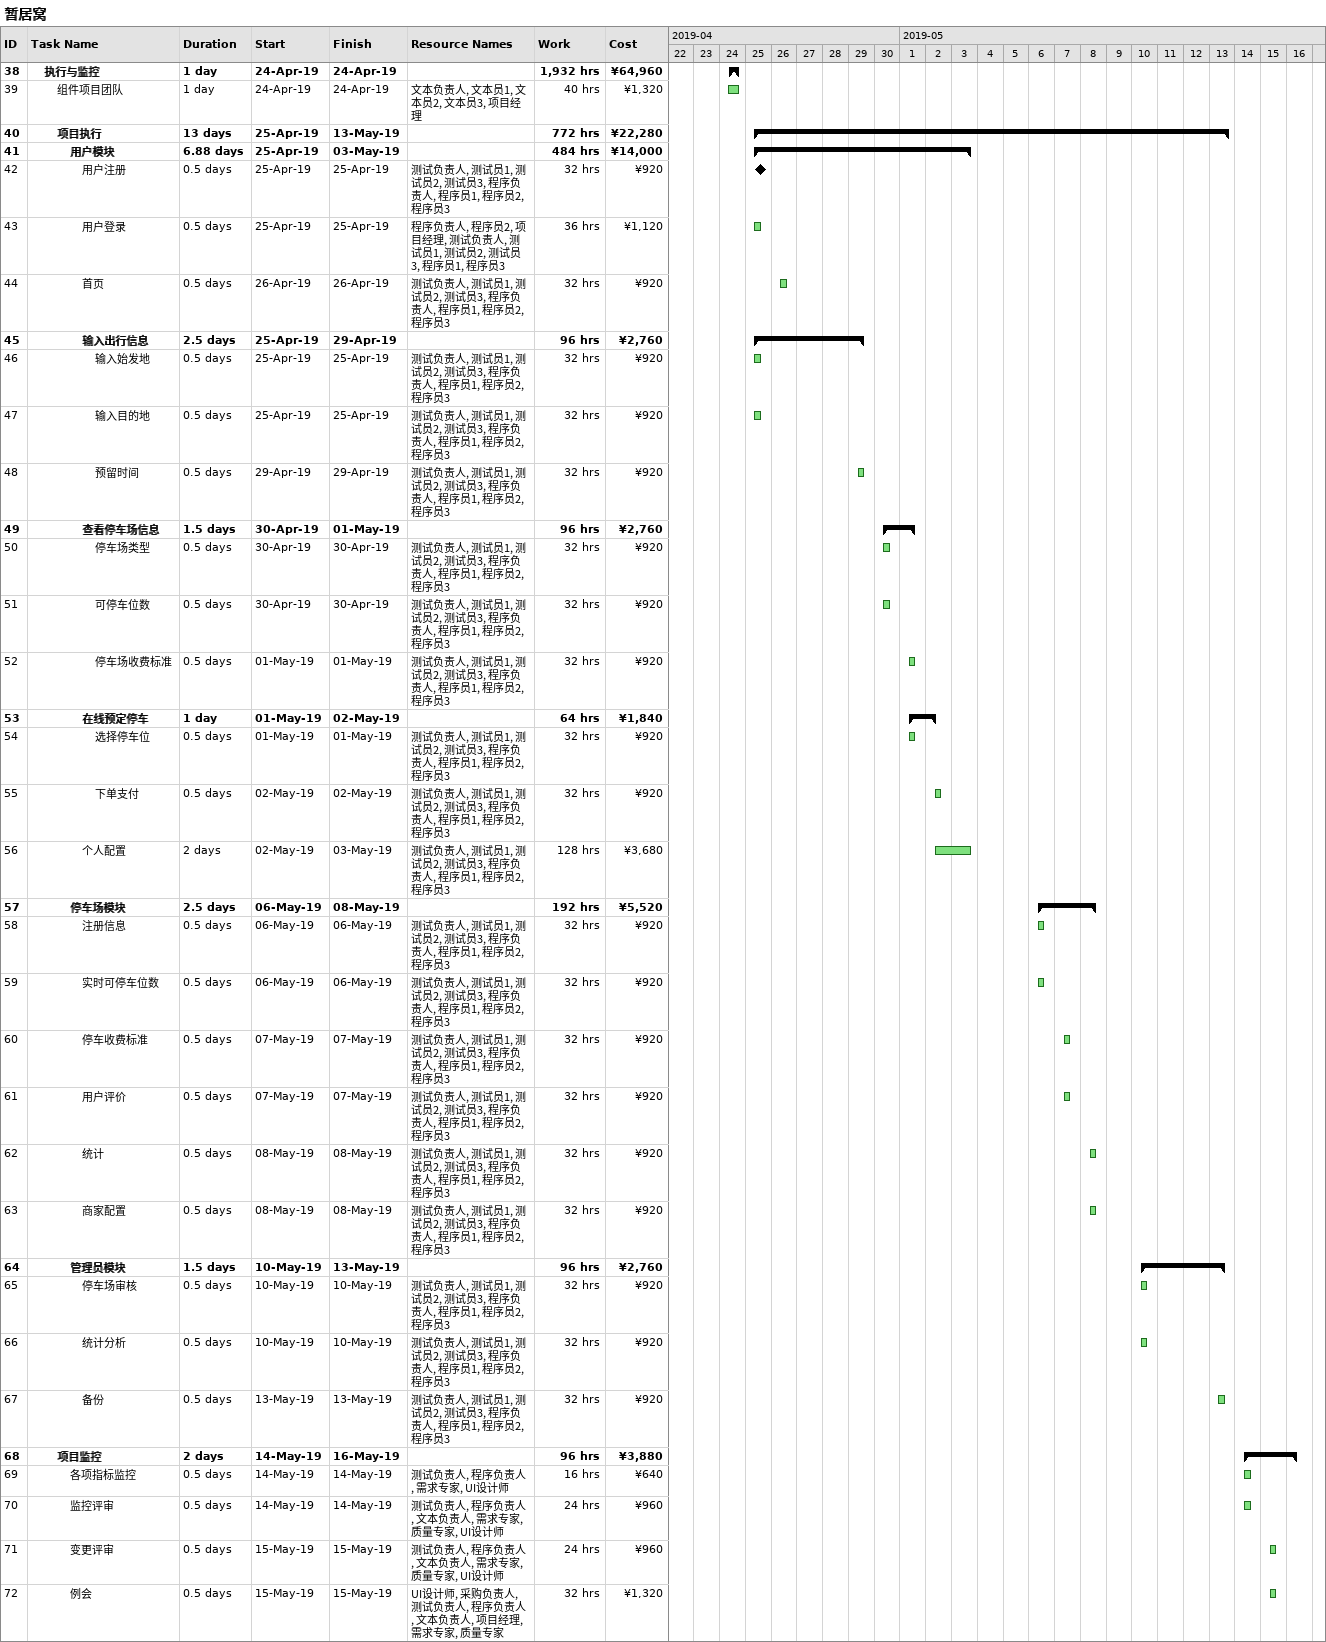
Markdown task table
暂居窝

| ID | Level | Task | Duration | Start | Finish | Resources | Work (h) | Cost (¥) |
|---|---|---|---|---|---|---|---|---|
| 38 | 2 | **执行与监控** | 1d | 2019-04-24 | 2019-04-24 |  | 1932 | 64960 |
| 39 | 3 | 组件项目团队 | 1d | 2019-04-24 | 2019-04-24 | 文本负责人, 文本员1, 文本员2, 文本员3, 项目经理 | 40 | 1320 |
| 40 | 3 | **项目执行** | 13d | 2019-04-25 | 2019-05-13 |  | 772 | 22280 |
| 41 | 4 | **用户模块** | 6.88d | 2019-04-25 | 2019-05-03 |  | 484 | 14000 |
| 42 | 5 | 用户注册 | 0.5d | 2019-04-25 | 2019-04-25 | 测试负责人, 测试员1, 测试员2, 测试员3, 程序负责人, 程序员1, 程序员2, 程序员3 | 32 | 920 |
| 43 | 5 | 用户登录 | 0.5d | 2019-04-25 | 2019-04-25 | 程序负责人, 程序员2, 项目经理, 测试负责人, 测试员1, 测试员2, 测试员3, 程序员1, 程序员3 | 36 | 1120 |
| 44 | 5 | 首页 | 0.5d | 2019-04-26 | 2019-04-26 | 测试负责人, 测试员1, 测试员2, 测试员3, 程序负责人, 程序员1, 程序员2, 程序员3 | 32 | 920 |
| 45 | 5 | **输入出行信息** | 2.5d | 2019-04-25 | 2019-04-29 |  | 96 | 2760 |
| 46 | 6 | 输入始发地 | 0.5d | 2019-04-25 | 2019-04-25 | 测试负责人, 测试员1, 测试员2, 测试员3, 程序负责人, 程序员1, 程序员2, 程序员3 | 32 | 920 |
| 47 | 6 | 输入目的地 | 0.5d | 2019-04-25 | 2019-04-25 | 测试负责人, 测试员1, 测试员2, 测试员3, 程序负责人, 程序员1, 程序员2, 程序员3 | 32 | 920 |
| 48 | 6 | 预留时间 | 0.5d | 2019-04-29 | 2019-04-29 | 测试负责人, 测试员1, 测试员2, 测试员3, 程序负责人, 程序员1, 程序员2, 程序员3 | 32 | 920 |
| 49 | 5 | **查看停车场信息** | 1.5d | 2019-04-30 | 2019-05-01 |  | 96 | 2760 |
| 50 | 6 | 停车场类型 | 0.5d | 2019-04-30 | 2019-04-30 | 测试负责人, 测试员1, 测试员2, 测试员3, 程序负责人, 程序员1, 程序员2, 程序员3 | 32 | 920 |
| 51 | 6 | 可停车位数 | 0.5d | 2019-04-30 | 2019-04-30 | 测试负责人, 测试员1, 测试员2, 测试员3, 程序负责人, 程序员1, 程序员2, 程序员3 | 32 | 920 |
| 52 | 6 | 停车场收费标准 | 0.5d | 2019-05-01 | 2019-05-01 | 测试负责人, 测试员1, 测试员2, 测试员3, 程序负责人, 程序员1, 程序员2, 程序员3 | 32 | 920 |
| 53 | 5 | **在线预定停车** | 1d | 2019-05-01 | 2019-05-02 |  | 64 | 1840 |
| 54 | 6 | 选择停车位 | 0.5d | 2019-05-01 | 2019-05-01 | 测试负责人, 测试员1, 测试员2, 测试员3, 程序负责人, 程序员1, 程序员2, 程序员3 | 32 | 920 |
| 55 | 6 | 下单支付 | 0.5d | 2019-05-02 | 2019-05-02 | 测试负责人, 测试员1, 测试员2, 测试员3, 程序负责人, 程序员1, 程序员2, 程序员3 | 32 | 920 |
| 56 | 5 | 个人配置 | 2d | 2019-05-02 | 2019-05-03 | 测试负责人, 测试员1, 测试员2, 测试员3, 程序负责人, 程序员1, 程序员2, 程序员3 | 128 | 3680 |
| 57 | 4 | **停车场模块** | 2.5d | 2019-05-06 | 2019-05-08 |  | 192 | 5520 |
| 58 | 5 | 注册信息 | 0.5d | 2019-05-06 | 2019-05-06 | 测试负责人, 测试员1, 测试员2, 测试员3, 程序负责人, 程序员1, 程序员2, 程序员3 | 32 | 920 |
| 59 | 5 | 实时可停车位数 | 0.5d | 2019-05-06 | 2019-05-06 | 测试负责人, 测试员1, 测试员2, 测试员3, 程序负责人, 程序员1, 程序员2, 程序员3 | 32 | 920 |
| 60 | 5 | 停车收费标准 | 0.5d | 2019-05-07 | 2019-05-07 | 测试负责人, 测试员1, 测试员2, 测试员3, 程序负责人, 程序员1, 程序员2, 程序员3 | 32 | 920 |
| 61 | 5 | 用户评价 | 0.5d | 2019-05-07 | 2019-05-07 | 测试负责人, 测试员1, 测试员2, 测试员3, 程序负责人, 程序员1, 程序员2, 程序员3 | 32 | 920 |
| 62 | 5 | 统计 | 0.5d | 2019-05-08 | 2019-05-08 | 测试负责人, 测试员1, 测试员2, 测试员3, 程序负责人, 程序员1, 程序员2, 程序员3 | 32 | 920 |
| 63 | 5 | 商家配置 | 0.5d | 2019-05-08 | 2019-05-08 | 测试负责人, 测试员1, 测试员2, 测试员3, 程序负责人, 程序员1, 程序员2, 程序员3 | 32 | 920 |
| 64 | 4 | **管理员模块** | 1.5d | 2019-05-10 | 2019-05-13 |  | 96 | 2760 |
| 65 | 5 | 停车场审核 | 0.5d | 2019-05-10 | 2019-05-10 | 测试负责人, 测试员1, 测试员2, 测试员3, 程序负责人, 程序员1, 程序员2, 程序员3 | 32 | 920 |
| 66 | 5 | 统计分析 | 0.5d | 2019-05-10 | 2019-05-10 | 测试负责人, 测试员1, 测试员2, 测试员3, 程序负责人, 程序员1, 程序员2, 程序员3 | 32 | 920 |
| 67 | 5 | 备份 | 0.5d | 2019-05-13 | 2019-05-13 | 测试负责人, 测试员1, 测试员2, 测试员3, 程序负责人, 程序员1, 程序员2, 程序员3 | 32 | 920 |
| 68 | 3 | **项目监控** | 2d | 2019-05-14 | 2019-05-16 |  | 96 | 3880 |
| 69 | 4 | 各项指标监控 | 0.5d | 2019-05-14 | 2019-05-14 | 测试负责人, 程序负责人, 需求专家, UI设计师 | 16 | 640 |
| 70 | 4 | 监控评审 | 0.5d | 2019-05-14 | 2019-05-14 | 测试负责人, 程序负责人, 文本负责人, 需求专家, 质量专家, UI设计师 | 24 | 960 |
| 71 | 4 | 变更评审 | 0.5d | 2019-05-15 | 2019-05-15 | 测试负责人, 程序负责人, 文本负责人, 需求专家, 质量专家, UI设计师 | 24 | 960 |
| 72 | 4 | 例会 | 0.5d | 2019-05-15 | 2019-05-15 | UI设计师, 采购负责人, 测试负责人, 程序负责人, 文本负责人, 项目经理, 需求专家, 质量专家 | 32 | 1320 |
